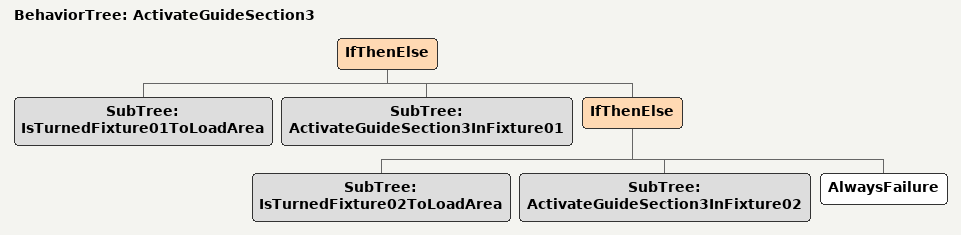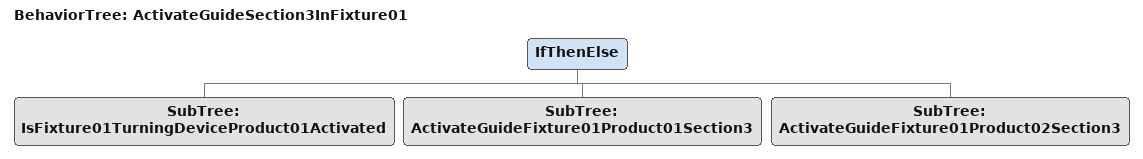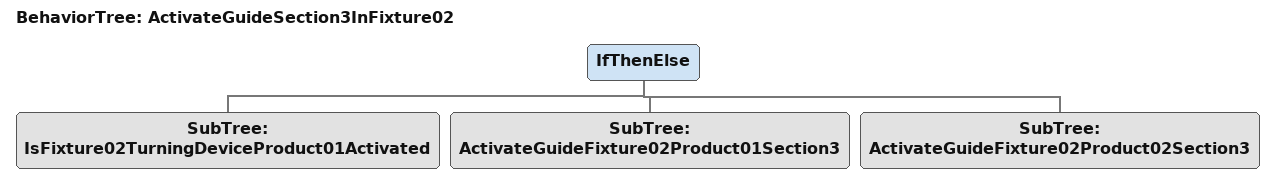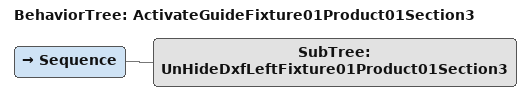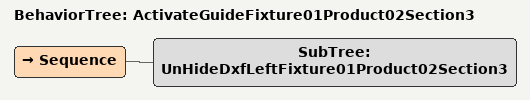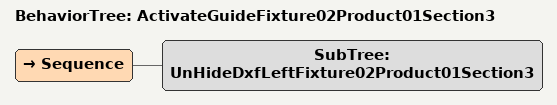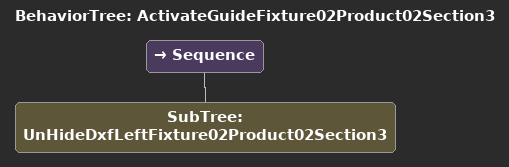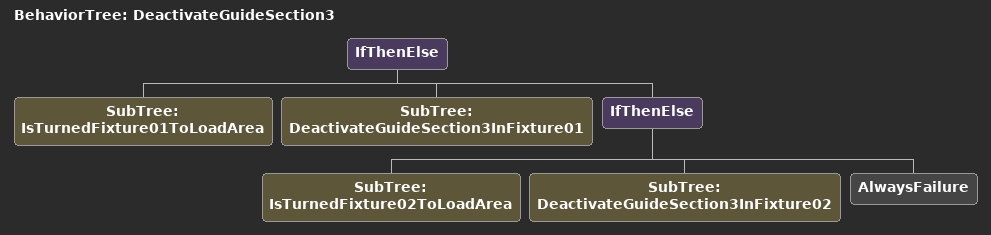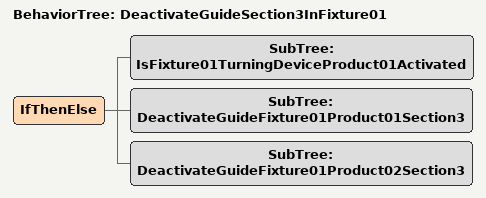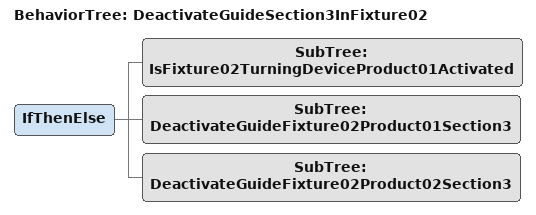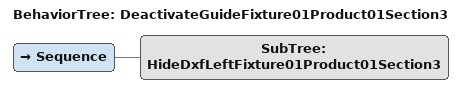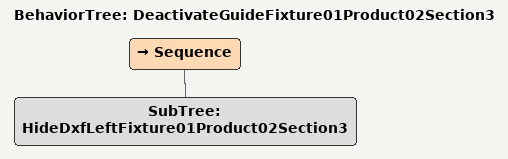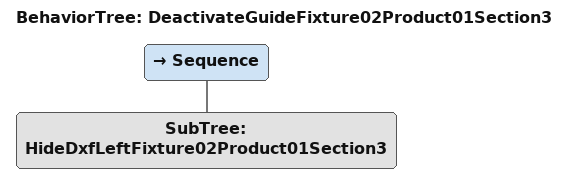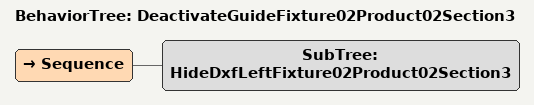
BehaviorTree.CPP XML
<root BTCPP_format="4" main_tree_to_execute="ActivateGuideSection3">
    <include path="projector_01_product01_fixture01.xml"/>
    <include path="projector_02_product01_fixture01.xml"/>
    <include path="projector_01_product02_fixture01.xml"/>
    <include path="projector_02_product02_fixture01.xml"/>
    <include path="projector_01_product01_fixture02.xml"/>
    <include path="projector_02_product01_fixture02.xml"/>
    <include path="projector_01_product02_fixture02.xml"/>
    <include path="projector_02_product02_fixture02.xml"/>
    <include path="../workobject.xml"/>

    <BehaviorTree ID="ActivateGuideSection3">
       <IfThenElse>
        <SubTree ID="IsTurnedFixture01ToLoadArea"/>
        <SubTree ID="ActivateGuideSection3InFixture01" />
        <IfThenElse>
          <SubTree ID="IsTurnedFixture02ToLoadArea"/>
          <SubTree ID="ActivateGuideSection3InFixture02" />
          <AlwaysFailure/>
        </IfThenElse>
      </IfThenElse>
    </BehaviorTree>

    <BehaviorTree ID="ActivateGuideSection3InFixture01">
        <IfThenElse>
            <SubTree ID="IsFixture01TurningDeviceProduct01Activated"/>
            <SubTree ID="ActivateGuideFixture01Product01Section3" />
            <SubTree ID="ActivateGuideFixture01Product02Section3" />
        </IfThenElse>
    </BehaviorTree>

    <BehaviorTree ID="ActivateGuideSection3InFixture02">
        <IfThenElse>
            <SubTree ID="IsFixture02TurningDeviceProduct01Activated"/>
            <SubTree ID="ActivateGuideFixture02Product01Section3" />
            <SubTree ID="ActivateGuideFixture02Product02Section3" />
        </IfThenElse>
    </BehaviorTree>

    <BehaviorTree ID="ActivateGuideFixture01Product01Section3">
        <Sequence>
            <SubTree ID="UnHideDxfLeftFixture01Product01Section3"/>
        </Sequence>
    </BehaviorTree>
    <BehaviorTree ID="ActivateGuideFixture01Product02Section3">
        <Sequence>
            <SubTree ID="UnHideDxfLeftFixture01Product02Section3"/>
        </Sequence>
    </BehaviorTree>
    <BehaviorTree ID="ActivateGuideFixture02Product01Section3">
        <Sequence>
            <SubTree ID="UnHideDxfLeftFixture02Product01Section3"/>
        </Sequence>
    </BehaviorTree>
    <BehaviorTree ID="ActivateGuideFixture02Product02Section3">
        <Sequence>
            <SubTree ID="UnHideDxfLeftFixture02Product02Section3"/>
        </Sequence>
    </BehaviorTree>

    <BehaviorTree ID="DeactivateGuideSection3">
       <IfThenElse>
        <SubTree ID="IsTurnedFixture01ToLoadArea"/>
        <SubTree ID="DeactivateGuideSection3InFixture01" />
        <IfThenElse>
          <SubTree ID="IsTurnedFixture02ToLoadArea"/>
          <SubTree ID="DeactivateGuideSection3InFixture02" />
          <AlwaysFailure/>
        </IfThenElse>
      </IfThenElse>
    </BehaviorTree>

    <BehaviorTree ID="DeactivateGuideSection3InFixture01">
        <IfThenElse>
            <SubTree ID="IsFixture01TurningDeviceProduct01Activated"/>
            <SubTree ID="DeactivateGuideFixture01Product01Section3" />
            <SubTree ID="DeactivateGuideFixture01Product02Section3" />
        </IfThenElse>
    </BehaviorTree>

    <BehaviorTree ID="DeactivateGuideSection3InFixture02">
        <IfThenElse>
            <SubTree ID="IsFixture02TurningDeviceProduct01Activated"/>
            <SubTree ID="DeactivateGuideFixture02Product01Section3" />
            <SubTree ID="DeactivateGuideFixture02Product02Section3" />
        </IfThenElse>
    </BehaviorTree>

    <BehaviorTree ID="DeactivateGuideFixture01Product01Section3">
        <Sequence>
            <SubTree ID="HideDxfLeftFixture01Product01Section3"/>
        </Sequence>
    </BehaviorTree>
    <BehaviorTree ID="DeactivateGuideFixture01Product02Section3">
        <Sequence>
            <SubTree ID="HideDxfLeftFixture01Product02Section3"/>
        </Sequence>
    </BehaviorTree>
    <BehaviorTree ID="DeactivateGuideFixture02Product01Section3">
        <Sequence>
            <SubTree ID="HideDxfLeftFixture02Product01Section3"/>
        </Sequence>
    </BehaviorTree>
    <BehaviorTree ID="DeactivateGuideFixture02Product02Section3">
        <Sequence>
            <SubTree ID="HideDxfLeftFixture02Product02Section3"/>
        </Sequence>
    </BehaviorTree>

</root>
